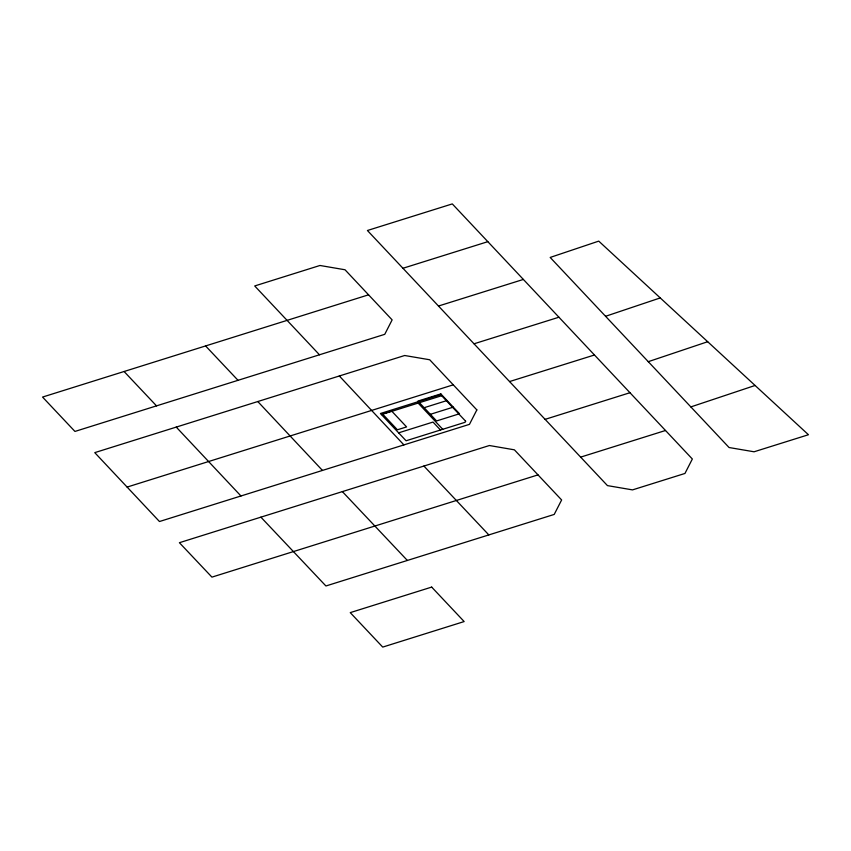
<?xml version="1.0" encoding="UTF-8"?>
<svg xmlns="http://www.w3.org/2000/svg" width="851" height="851" viewBox="0 0 851 851"><rect width="100%" height="100%" fill="white"/><g stroke="black" fill="none" stroke-linecap="round" stroke-linejoin="round"><path stroke-width="1.28" d="M605.561 316.295L660.248 297.924L808.45 434.733L754.071 451.785L729.062 447.52L550.182 257.438L598.742 241.12L660.248 297.924M648.271 361.675L707.692 341.719M690.842 406.916L755.071 385.471M402.959 268.267L487.836 241.673L692.342 459.008L684.959 473.454L632.506 489.889L607.454 485.613L367.419 230.504L452.296 203.91L487.836 241.673M124.086 371.504L368.557 294.818L392.13 319.891L384.748 334.326L74.941 431.436L42.55 397.066L124.086 371.504L156.51 405.863M438.488 306.03L523.365 279.436M474.039 343.793L558.926 317.221M127.107 487.08L453.264 384.833M381.45 414.575L441.669 395.715M424.138 407.703L447.062 400.523M509.558 381.556L594.466 354.995M430.361 414.32L453.285 407.14M398.619 432.84L433.01 422.064L440.478 430M545.087 419.362L629.995 392.715M580.648 457.125L665.503 430.489M538.013 474.879L211.931 577.127L179.401 542.704L489.389 445.52L514.398 449.828L561.628 499.962L554.214 514.429L325.922 585.977L260.895 517.163M342.379 491.612L407.363 560.447M488.825 534.917L423.915 466.05M205.58 345.921L238.025 380.323M368.557 294.818L345.017 269.767L319.965 265.48L254.704 285.957L319.476 354.793M418.139 403.087L442.765 429.287M257.789 401.534L322.465 470.433M176.253 427.096L240.961 495.984M339.336 375.982L403.895 444.903M465.635 421.202L465.071 422.298L406.087 440.775L380.44 413.501L440.658 394.63L465.635 421.202M476.847 409.905L469.465 424.351L159.467 521.525L94.759 452.636L404.672 355.505L429.691 359.76L476.847 409.905M440.839 393.896L417.915 401.087L436.584 420.947L459.508 413.756L440.839 393.896M391.641 411.033L382.471 413.905L397.406 429.787L406.576 426.915L391.641 411.033M431.68 587.094L350.25 612.624L382.727 647.09L464.157 621.56L431.68 587.094"/></g></svg>
